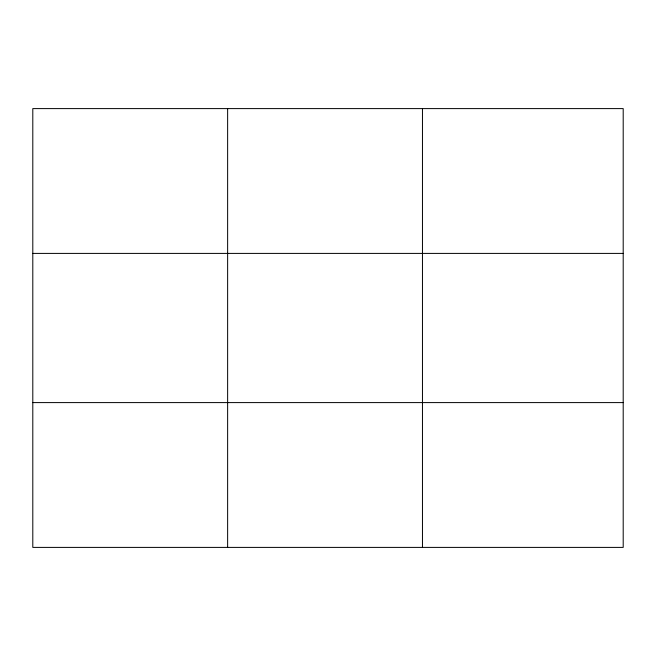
<?xml version="1.0" encoding="UTF-8"?>
<svg xmlns="http://www.w3.org/2000/svg" width="656" height="656" viewBox="0 0 656 656"><rect width="100%" height="100%" fill="white"/><g stroke="black" fill="none" stroke-linecap="round" stroke-linejoin="round"><path stroke-width="0.98" d="M227.632 547.399L227.632 108.601M422.464 547.399L422.464 108.601M623.2 253.405L623.2 108.601L32.8 108.601L32.8 547.399L623.2 547.399L623.2 253.405L32.8 253.405M32.8 402.595L623.2 402.595"/></g></svg>
